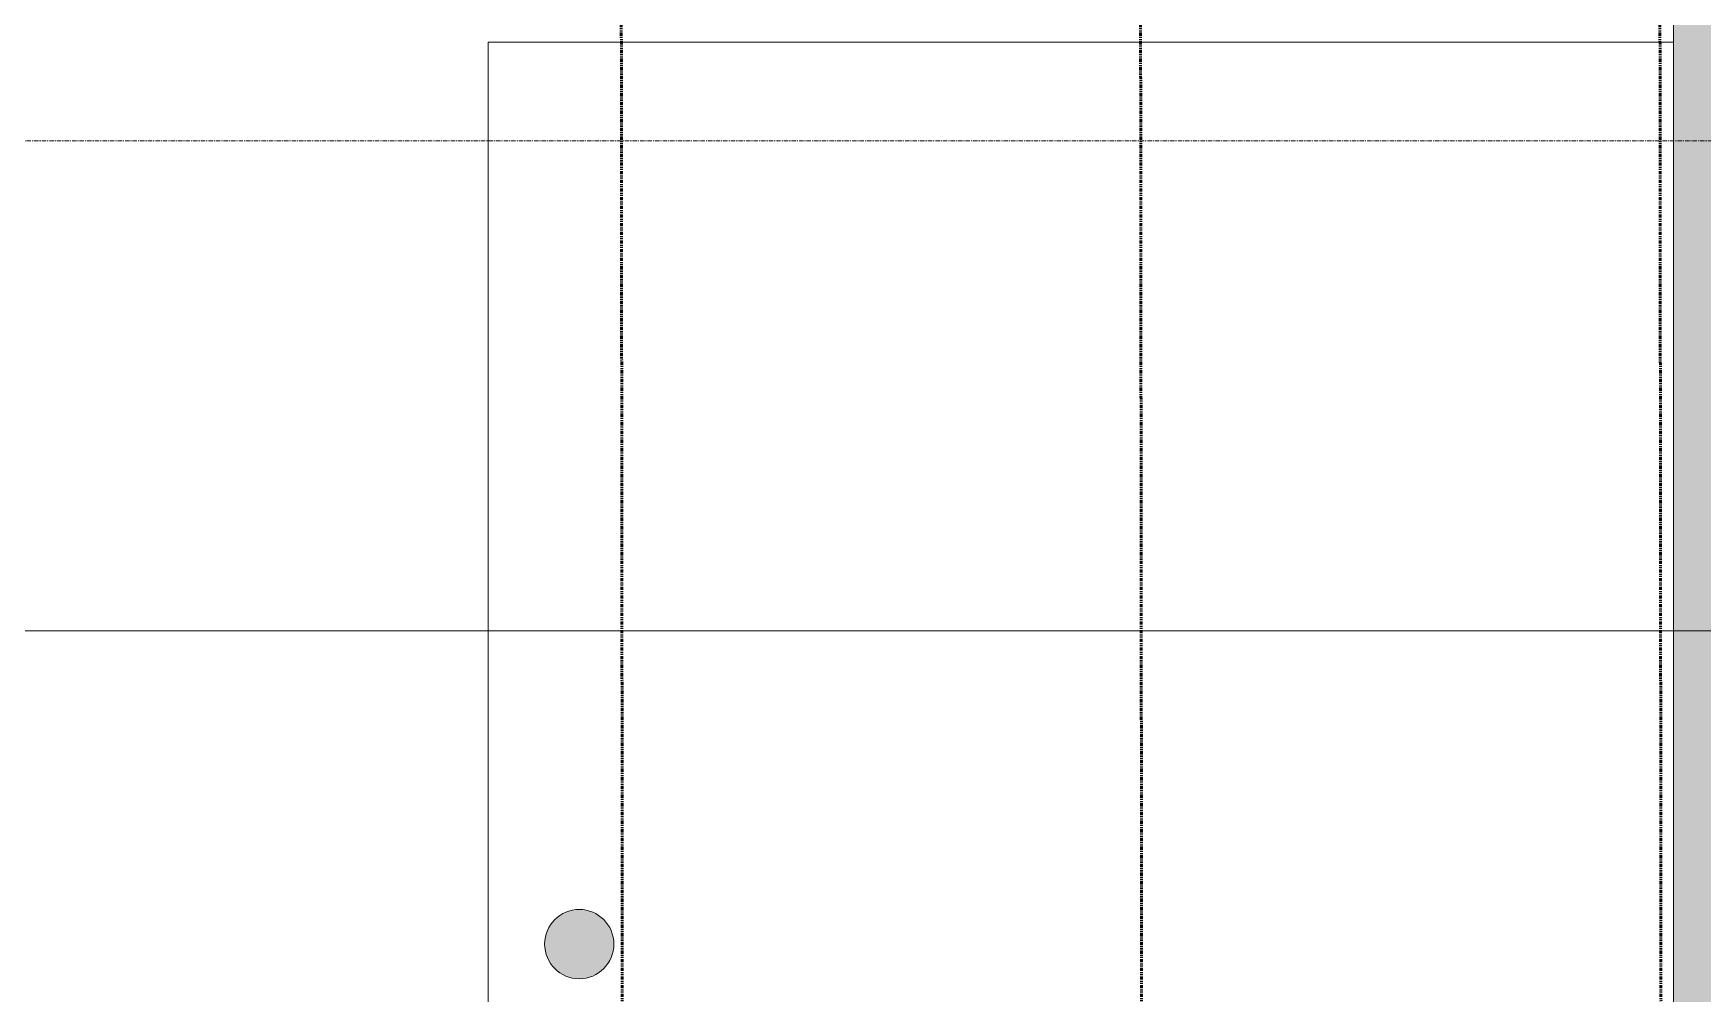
# Model space of a CAD drawing. Header units: inches. Extents: x -4250 to -935, y 9756 to 12395.
# Drawn here: x -4056.8 to -3863.9, y 11436.7 to 11547.6 of the extents above; entities that cross this region are included whole.
import ezdxf

# ---------------------------------------------------------------- set-up
doc = ezdxf.new("R2010")
doc.units = ezdxf.units.IN
doc.header["$MEASUREMENT"] = 0
doc.linetypes.add('Double Dash 3_8_', pattern=[1, 0.375, -0.125, 0.125, -0.125, 0.125, -0.125])
doc.linetypes.add('Grid Line 1_2_', pattern=[0.875, 0.5, -0.125, 0.125, -0.125])
for name, color, linetype, lineweight in [('0-1', 7, 'Continuous', 5), ('A-WALL-2', 113, 'Continuous', 9), ('C-PROP-LINE', 91, 'Double Dash 3_8_', 50), ('C-TOPO', 7, 'Continuous', 9), ('E-LITE-EQPM', 33, 'Continuous', 9), ('G-ANNO-SYMB-2', 111, 'Continuous', 9), ('S-GRID-1', 1, 'Grid Line 1_2_', 9)]:
    doc.layers.add(name, color=color, linetype=linetype, lineweight=lineweight)

# ---------------------------------------------------------------- blocks, each defined once
blk = doc.blocks.new('CTR  - Topography_rvt-1-FLOOR PLAN - ROOF')
at = {"layer": 'C-TOPO'}
for p, q in [((-3996.64, 11546.59), (-4004.23, 11546.59)), ((-4004.23, 11546.59), (-4004.23, 11522.73)), ((-4004.23, 11522.73), (-4004.23, 11546.59)), ((-4004.23, 11546.59), (-3996.64, 11546.59)), ((-3969.35, 11546.59), (-3996.64, 11546.59)), ((-3996.64, 11546.59), (-3969.35, 11546.59)), ((-3961.54, 11546.59), (-3969.35, 11546.59)), ((-3969.35, 11546.59), (-3961.54, 11546.59)), ((-3913.45, 11546.59), (-3961.54, 11546.59)), ((-3961.54, 11546.59), (-3913.45, 11546.59)), ((-3867.29, 11546.59), (-3913.45, 11546.59)), ((-3913.45, 11546.59), (-3867.29, 11546.59)), ((-4004.23, 11522.73), (-4004.23, 11504.65)), ((-4004.23, 11504.65), (-4004.23, 11522.73)), ((-4004.23, 11504.65), (-4004.23, 11434.99)), ((-4004.23, 11434.99), (-4004.23, 11504.65))]:
    blk.add_line(p, q, dxfattribs=at)
blk = doc.blocks.new('Basic Wall _ EXT - FIBER CEMENT - SMALL - ___-2145935-FLOOR PLAN - ROOF')
at = {"layer": 'A-WALL-2'}
blk.add_hatch(color=256, dxfattribs=at).paths.add_polyline_path([(-3867.29, 9973.63), (-3851.85, 9989.12), (-3851.85, 12109.71), (-3867.29, 12125.15), (-3867.29, 9983.22)], flags=0)
blk.add_line((-3867.29, 12125.15), (-3867.29, 9973.63), dxfattribs=at)
blk = doc.blocks.new('Pathway_Cooper_McGraw-Edison _BSC-BRC_Round - Pathway_Cooper_McGraw-Edison _BSC-BRC_Round-2028611-FLOOR PLAN - ROOF')
at = {"layer": 'E-LITE-EQPM'}
blk.add_hatch(color=256, dxfattribs=at).paths.add_polyline_path([(0, -4), (1.04, -3.86), (2, -3.46), (2.83, -2.83), (3.53, -1.85), (3.86, -1.04), (4, 0), (3.86, 1.04), (3.46, 2), (2.83, 2.83), (2, 3.46), (1.04, 3.86), (0, 4), (-1.04, 3.86), (-2, 3.46), (-2.83, 2.83), (-3.46, 2), (-3.86, 1.04), (-4, 0), (-3.86, -1.04), (-3.46, -2), (-2.83, -2.83), (-2, -3.46), (-1.04, -3.86)], flags=0)
for start, end in [(360, 180), (180, 360)]:
    blk.add_arc((0, 0), 4, start, end, dxfattribs=at)
blk = doc.blocks.new('Family - ___-1878357-FLOOR PLAN - ROOF')
at = {"layer": 'C-PROP-LINE'}
for p, q in [((-3989.61, 12268.69), (-3987.01, 9767.34)), ((-3929.52, 12184.69), (-3927.1, 9853.17)), ((-3869.45, 12124.69), (-3867.12, 9890.98))]:
    blk.add_line(p, q, dxfattribs=at)

msp = doc.modelspace()

# ---------------------------------------------------------------- linework, layer by layer
at = {"layer": 'G-ANNO-SYMB-2'}
msp.add_line((-3439.75, 11478.6), (-4154.72, 11478.6), dxfattribs=at)
at = {"layer": 'S-GRID-1'}
msp.add_line((-1830.2, 11535.19), (-4168.71, 11535.19), dxfattribs=at)

# ---------------------------------------------------------------- block references
at = {"layer": '0-1'}
msp.add_blockref('CTR  - Topography_rvt-1-FLOOR PLAN - ROOF', (0, 0), dxfattribs=at)
at = {"layer": 'A-WALL-2'}
msp.add_blockref('Basic Wall _ EXT - FIBER CEMENT - SMALL - ___-2145935-FLOOR PLAN - ROOF', (0, 0), dxfattribs=at)
at = {"layer": 'C-PROP-LINE'}
msp.add_blockref('Family - ___-1878357-FLOOR PLAN - ROOF', (0, 0), dxfattribs=at)
at = {"layer": 'E-LITE-EQPM'}
msp.add_blockref('Pathway_Cooper_McGraw-Edison _BSC-BRC_Round - Pathway_Cooper_McGraw-Edison _BSC-BRC_Round-2028611-FLOOR PLAN - ROOF', (-3993.72, 11442.42), dxfattribs=at)

doc.saveas('drawing.dxf')
